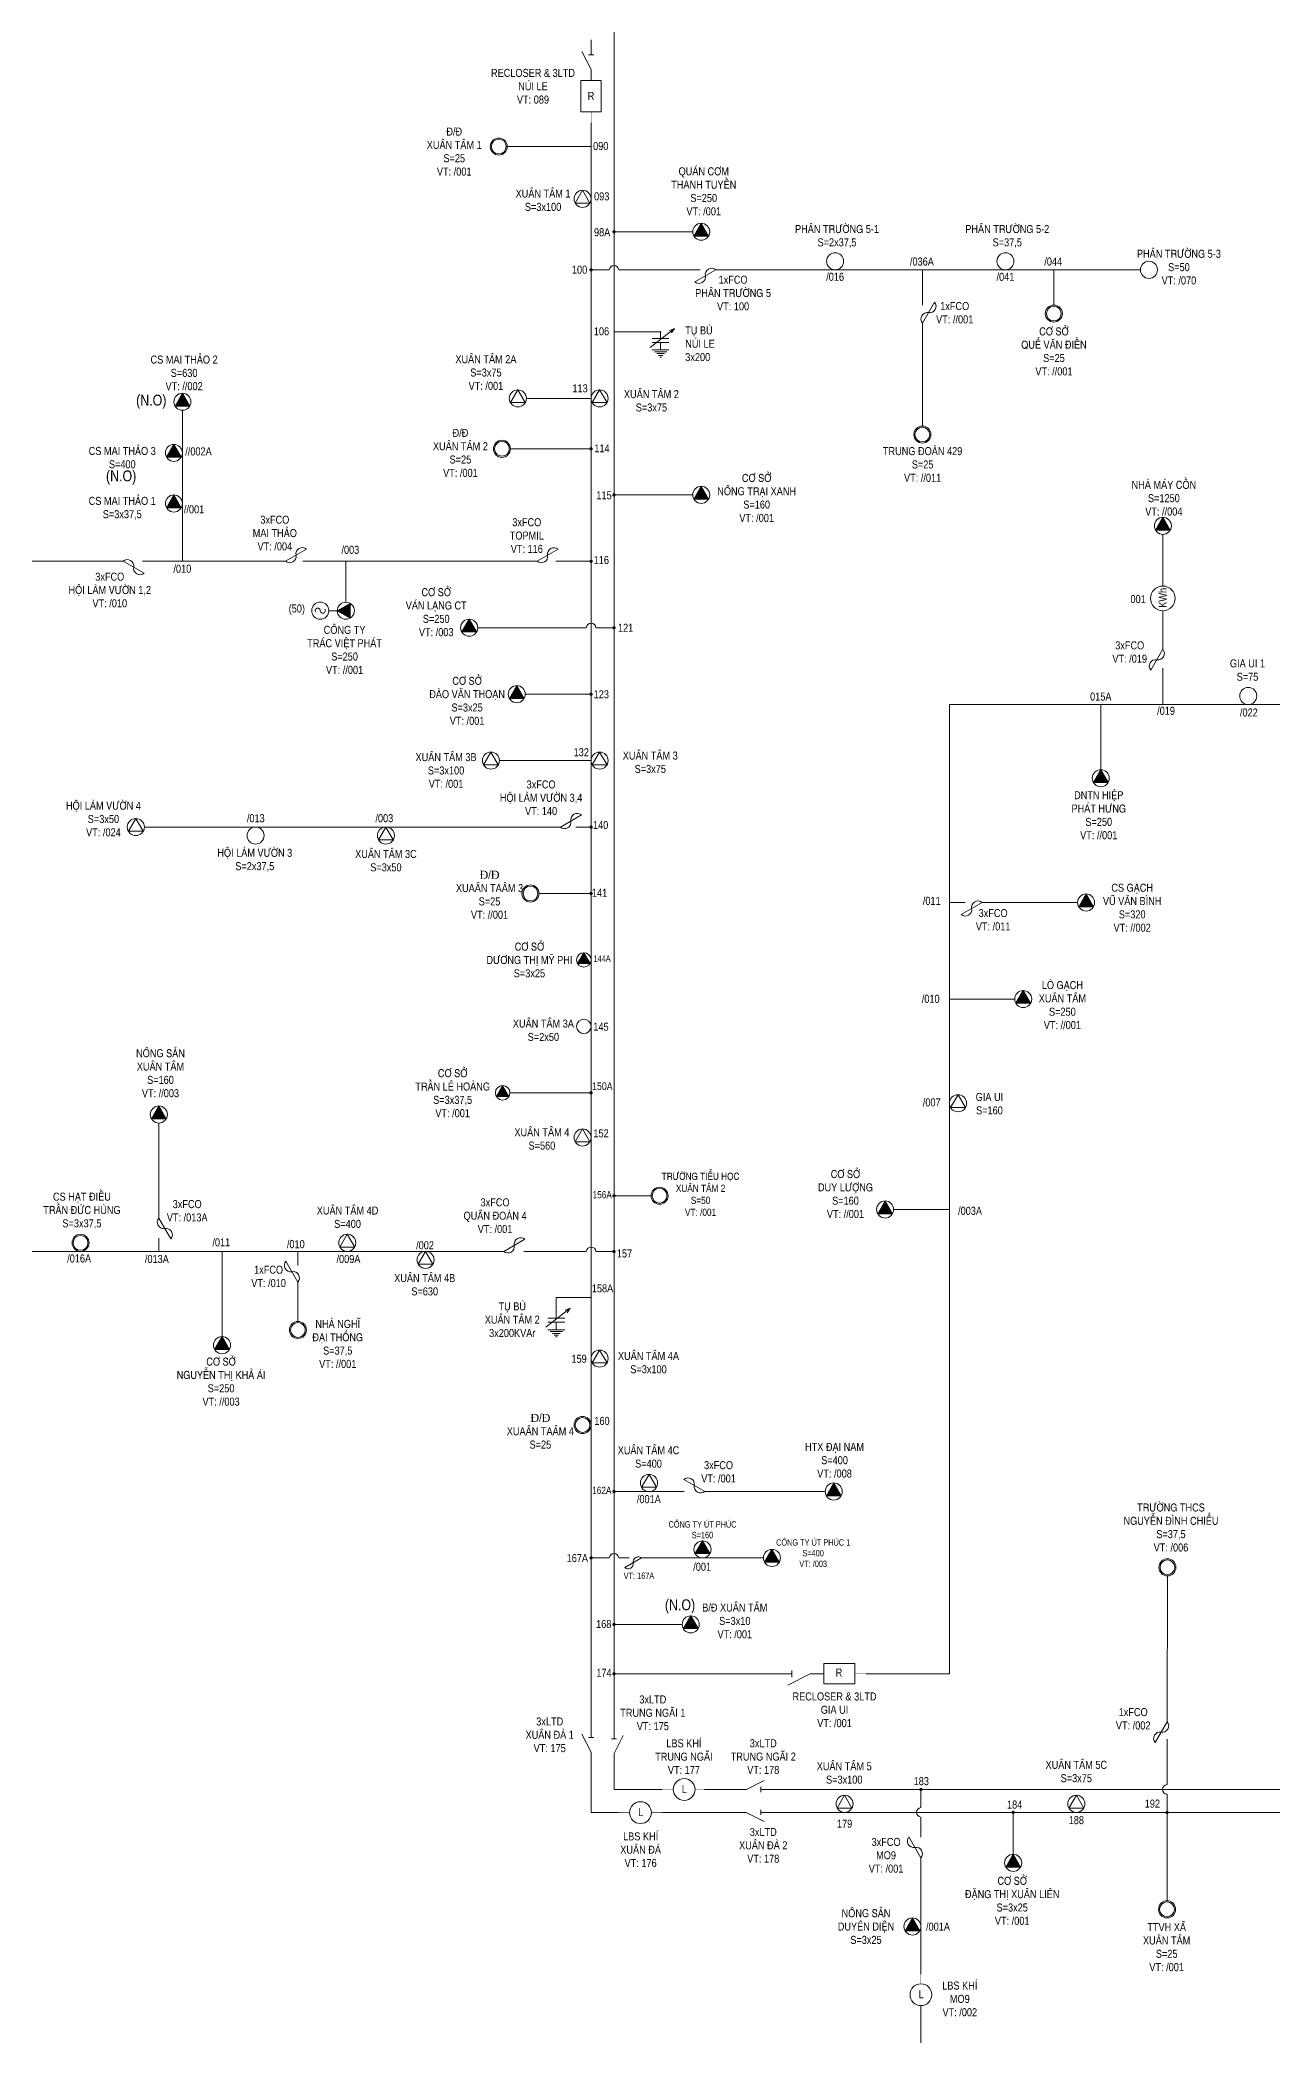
# Model space of a CAD drawing. Header units: inches. Extents: x 3694 to 9715, y -885 to 919.
# Drawn here: x 7230 to 7555, y -501 to 24 of the extents above; entities that cross this region are included whole.
import ezdxf
from ezdxf.enums import TextEntityAlignment as Align

# ---------------------------------------------------------------- set-up
doc = ezdxf.new("R2010")
doc.units = ezdxf.units.IN
doc.header["$LTSCALE"] = 0.2
doc.header["$MEASUREMENT"] = 0
doc.layers.get('0').update_dxf_attribs({"lineweight": 5})
for name, color, linetype, lineweight in [('TBA', 5, 'Continuous', 9), ('Text', 7, 'Continuous', 9), ('Thiet bi', 3, 'Continuous', 9), ('Tuyen 476', 4, 'Continuous', 13), ('Tuyen 478', 1, 'Continuous', 13)]:
    doc.layers.add(name, color=color, linetype=linetype, lineweight=lineweight)
doc.styles.add('V-H-C', font='VHELVCN_0.TTF')
doc.styles.add('V-H-C-B', font='VHELVCB_0.TTF')

# ---------------------------------------------------------------- blocks, each defined once
blk = doc.blocks.new('TBA 1P')
at = {"color": 0}
blk.add_circle((0, 0.8), 0.8, dxfattribs=at)
blk = doc.blocks.new('FCO')
at = {"color": 0}
blk.add_lwpolyline([(0, 0, 0.707499), (0.8, 0.8, -0.707499), (1.6, 1.6, -5.301682)], format="xyb", dxfattribs=at)
blk.add_lwpolyline([(0, 0), (1.6, 1.6)], dxfattribs=at)
blk = doc.blocks.new('TBA 3P')
at = {"color": 0}
blk.add_lwpolyline([(0, 1.6, 0, 1.39, 0), (0, 0.4, 0, 0, 0)], format="xyseb", dxfattribs=at)
blk.add_lwpolyline([(-0.69, 0.4), (0.69, 0.4), (0, 1.6)], close=True, dxfattribs=at)
blk.add_circle((0, 0.8), 0.8, dxfattribs=at)
blk = doc.blocks.new('ALTD')
at = {"color": 0}
for points in [[(3.38, 1.08), (1.27, 0), (0, 0)], [(2.99, 0.31), (2.99, -0.31)], [(2.99, 0), (4.73, 0)]]:
    blk.add_lwpolyline(points, dxfattribs=at)
blk = doc.blocks.new('GIAO NHAN DIEN NANG')
at = {"layer": 'Thiet bi'}
for p, q in [((579.29, -85.47), (582.99, -85.47)), ((589.48, -85.47), (593.18, -85.47))]:
    blk.add_line(p, q, dxfattribs=at)
blk.add_circle((586.24, -85.47), 3.25, dxfattribs=at)
at = {"layer": 'Text', "insert": (586.39, -85.46), "char_height": 2.107, "width": 22.4302, "attachment_point": 5, "style": 'V-H-C'}
blk.add_mtext('KWh', dxfattribs=at)

msp = doc.modelspace()

# ---------------------------------------------------------------- linework, layer by layer
at = {"layer": 'TBA', "color": 1}
msp.add_line((7308.44, -125.85), (7306.21, -125.85), dxfattribs=at)
for points in [[(7373.08, -15.12), (7371.13, -18.49), (7375.02, -18.49)], [(7356.02, -67.68), (7354.08, -71.05), (7357.97, -71.05)], [(7377.57, -67.68), (7375.63, -71.05), (7379.52, -71.05)], [(7348.93, -163.09), (7346.99, -166.46), (7350.88, -166.46)], [(7377.57, -163.09), (7375.63, -166.46), (7379.52, -166.46)], [(7255.36, -180.59), (7253.41, -183.96), (7257.31, -183.96)], [(7321.26, -182.83), (7319.31, -186.21), (7323.21, -186.21)], [(7373.08, -262.34), (7371.13, -265.71), (7375.02, -265.71)], [(7377.57, -320.59), (7375.63, -323.96), (7379.52, -323.96)], [(7442.12, -437.85), (7440.18, -441.22), (7444.07, -441.22)], [(7503.19, -437.85), (7501.24, -441.22), (7505.13, -441.22)]]:
    msp.add_lwpolyline(points, close=True, dxfattribs=at)
at = {"layer": 'TBA', "color": 4}
for points in [[(7472.01, -253.34), (7470.06, -256.71), (7473.96, -256.71)], [(7311.08, -290.1), (7309.13, -293.47), (7313.03, -293.47)], [(7331.71, -294.59), (7329.77, -297.97), (7333.66, -297.97)], [(7390.59, -353.34), (7388.64, -356.71), (7392.53, -356.71)]]:
    msp.add_lwpolyline(points, close=True, dxfattribs=at)
at = {"layer": 'TBA', "color": 1}
for centre, radius in [((7351, -3.6), 2.25), ((7351, -3.6), 1.95), ((7497.26, -47.59), 2.25), ((7497.26, -47.59), 1.95), ((7462.62, -79.46), 2.25), ((7462.62, -79.46), 1.95), ((7351.82, -83.21), 2.25), ((7351.82, -83.21), 1.95), ((7359.36, -200.33), 2.25), ((7359.36, -200.33), 1.95), ((7373.08, -340.33), 2.25), ((7373.08, -340.33), 1.95), ((7527.19, -377.81), 2.25), ((7527.19, -377.81), 1.95), ((7527.09, -467.89), 2.25), ((7527.09, -467.89), 1.95)]:
    msp.add_circle(centre, radius, dxfattribs=at)
at = {"layer": 'TBA', "color": 1, "ltscale": 2}
for centre in [(7373.08, -17.37), (7356.02, -69.93), (7377.57, -69.93), (7348.93, -165.33), (7377.57, -165.33), (7255.36, -182.83), (7321.26, -185.08), (7373.08, -264.59), (7377.57, -322.83), (7442.12, -440.09), (7503.19, -440.09)]:
    msp.add_circle(centre, 2.25, dxfattribs=at)
at = {"layer": 'TBA', "color": 4, "ltscale": 2}
for centre in [(7472.01, -255.59), (7311.08, -292.35), (7331.71, -296.84), (7390.59, -355.59)]:
    msp.add_circle(centre, 2.25, dxfattribs=at)
at = {"layer": 'TBA', "color": 4}
for centre, radius in [((7393.36, -279.93), 2.25), ((7393.36, -279.93), 1.95), ((7240.79, -292.35), 2.25), ((7240.79, -292.35), 1.95), ((7298.07, -315.29), 2.25), ((7298.07, -315.29), 1.95)]:
    msp.add_circle(centre, radius, dxfattribs=at)
at = {"layer": 'TBA', "color": 1}
for centre, start, end in [((7303.29, -125.85), 360, 218.6621), ((7304.63, -125.85), 180, 38.6621)]:
    msp.add_arc(centre, 0.669, start, end, dxfattribs=at)
at = {"layer": 'Thiet bi', "color": 4}
for p, q in [((7390.87, -56.52), (7397.32, -51.56)), ((7397.32, -51.56), (7396.01, -52.01)), ((7397.32, -51.56), (7396.55, -52.7)), ((7447.78, -405.83), (7453.51, -405.83))]:
    msp.add_line(p, q, dxfattribs=at)
at = {"layer": 'Thiet bi', "color": 1}
for p, q in [((7363.37, -314.55), (7369.83, -309.59)), ((7369.83, -309.59), (7368.52, -310.04)), ((7369.83, -309.59), (7369.06, -310.74))]:
    msp.add_line(p, q, dxfattribs=at)
for points in [[(7375.32, 16.71, 0.1, 0.1, 0), (7375.32, 13.77, 0.5, 0.5, 0)], [(7375.32, 5.56, 0.1, 0.1, 0), (7375.32, 2.62, 0.5, 0.5, 0)], [(7382.53, -442.42, 0.1, 0.1, 0), (7385.47, -442.42, 0.5, 0.5, 0)], [(7391.21, -442.42, 0.1, 0.1, 0), (7394.15, -442.42, 0.5, 0.5, 0)]]:
    msp.add_lwpolyline(points, format="xyseb", dxfattribs=at)
at = {"layer": 'Thiet bi', "color": 1, "lineweight": 20, "ltscale": 10}
msp.add_lwpolyline([(7378, 13.77), (7378, 5.56), (7372.65, 5.56), (7372.65, 13.77), (7378, 13.77)], dxfattribs=at)
at = {"layer": 'Thiet bi', "color": 4, "const_width": 0.146}
msp.add_lwpolyline([(7393.65, -52.29, 1), (7393.65, -52.44, 1), (7393.65, -52.29, 2.414214)], format="xyb", dxfattribs=at)
at = {"layer": 'Thiet bi', "color": 4}
for points in [[(7393.65, -54.17), (7393.65, -52.37), (7393.65, -52.37)], [(7391.45, -54.17), (7395.85, -54.17), (7395.85, -54.17)], [(7391.45, -55.17), (7395.85, -55.17), (7395.85, -55.17)], [(7391.45, -57.18), (7395.85, -57.18), (7395.85, -57.18)], [(7392.04, -57.66), (7395.27, -57.66), (7395.27, -57.66)], [(7393.65, -55.17), (7393.65, -57.18), (7393.7, -57.18), (7393.7, -57.16)], [(7392.61, -58.14), (7394.7, -58.14), (7394.7, -58.14)], [(7393.07, -58.62), (7394.24, -58.62), (7394.24, -58.62)], [(7393.41, -59.1), (7393.9, -59.1), (7393.9, -59.1)]]:
    msp.add_lwpolyline(points, dxfattribs=at)
at = {"layer": 'Thiet bi', "color": 1}
for points in [[(7363.96, -312.21), (7368.36, -312.21), (7368.36, -312.21)], [(7363.96, -313.2), (7368.36, -313.2), (7368.36, -313.2)], [(7363.96, -315.22), (7368.36, -315.22), (7368.36, -315.22)], [(7366.16, -312.21), (7366.16, -310.4), (7366.16, -310.4)], [(7366.16, -313.2), (7366.16, -315.22), (7366.21, -315.22), (7366.21, -315.2)], [(7364.55, -315.7), (7367.78, -315.7), (7367.78, -315.7)], [(7365.12, -316.18), (7367.2, -316.18), (7367.2, -316.18)], [(7365.58, -316.66), (7366.75, -316.66), (7366.75, -316.66)], [(7365.91, -317.13), (7366.41, -317.13), (7366.41, -317.13)]]:
    msp.add_lwpolyline(points, dxfattribs=at)
at = {"layer": 'Thiet bi', "color": 1, "const_width": 0.146}
msp.add_lwpolyline([(7366.16, -310.33, 1), (7366.16, -310.48, 1), (7366.16, -310.33, 2.414214)], format="xyb", dxfattribs=at)
at = {"layer": 'Thiet bi', "color": 4, "lineweight": 20, "ltscale": 10}
msp.add_lwpolyline([(7436.63, -403.16), (7444.84, -403.16), (7444.84, -408.51), (7436.63, -408.51), (7436.63, -403.16)], dxfattribs=at)
at = {"layer": 'Thiet bi', "color": 4}
for points in [[(7433.69, -405.83, 0.1, 0.1, 0), (7436.63, -405.83, 0.5, 0.5, 0)], [(7444.84, -405.83, 0.1, 0.1, 0), (7447.78, -405.83, 0.5, 0.5, 0)], [(7462.24, -496.18, 0.1, 0.1, 0), (7462.24, -493.24, 0.5, 0.5, 0)]]:
    msp.add_lwpolyline(points, format="xyseb", dxfattribs=at)
for points, elevation in [([(7394.04, -436.31, 0.1, 0.1, 0), (7396.98, -436.31, 0.5, 0.5, 0)], -1), ([(7402.73, -436.31, 0.1, 0.1, 0), (7405.22, -436.31, 0.5, 0.5, 0)], -1), ([(7462.24, -487.49, 0.1, 0.1, 0), (7462.24, -485, 0.5, 0.5, 0)], 1)]:
    msp.add_lwpolyline(points, format="xyseb", dxfattribs=dict(at, elevation=elevation))
at = {"layer": 'Thiet bi', "color": 4, "lineweight": 20, "ltscale": 10}
for centre in [(7399.86, -436.31), (7462.24, -490.37, 1)]:
    msp.add_circle(centre, 2.87, dxfattribs=at)
at = {"layer": 'Thiet bi', "color": 1, "lineweight": 20, "ltscale": 10}
msp.add_circle((7388.34, -442.42, 1), 2.87, dxfattribs=at)
at = {"layer": 'Tuyen 476'}
for p, q in [((7393.65, -52.37), (7381.36, -52.37)), ((7462.24, -454.34), (7462.24, -485))]:
    msp.add_line(p, q, dxfattribs=at)
for points in [[(7381.36, 37.58), (7381.36, -419.03)], [(7381.36, -26.05), (7402.1, -26.05)], [(7381.36, -95.33), (7402.1, -95.33)], [(7525.99, -115.67), (7525.99, -105.75)], [(7525.99, -136.02), (7525.99, -129.55)], [(7525.99, -150.56), (7525.99, -140.99)], [(7453.51, -405.83), (7469.76, -405.83), (7469.76, -150.56), (7828.11, -150.56)], [(7509.63, -150.56), (7509.63, -167.74)], [(7469.76, -202.7), (7473.92, -202.7)], [(7478.35, -202.7), (7503.52, -202.7)], [(7486.94, -228.13), (7469.76, -228.13)], [(7261.42, -285.98), (7261.42, -260.79)], [(7381.36, -279.93), (7391.12, -279.93)], [(7455.04, -283.56), (7469.76, -283.56)], [(7261.42, -294.59), (7261.42, -291.12)], [(7352.32, -294.59), (7109.23, -294.59)], [(7278.07, -317.06), (7278.07, -294.59)], [(7298.07, -294.59), (7298.07, -298.27)], [(7298.07, -302.7), (7298.07, -302.7), (7298.07, -313.04)], [(7381.36, -357.83), (7399.82, -357.83)], [(7405.26, -357.83), (7437, -357.83)], [(7399.33, -392.83), (7381.36, -392.83)], [(7381.36, -405.83), (7423.35, -405.83)], [(7381.36, -429.66), (7381.36, -436.31), (7388.99, -436.31)], [(7388.99, -436.31), (7394.04, -436.31)], [(7405.22, -436.31), (7413.5, -436.31)], [(7423.89, -436.31), (7897.8, -436.31)], [(7462.24, -493.24), (7462.24, -547.82)]]:
    msp.add_lwpolyline(points, dxfattribs=at)
at = {"layer": 'Tuyen 476', "const_width": 0.425}
for points in [[(7381.36, -25.84, 1), (7381.36, -26.28, 1), (7381.36, -25.84, 2.414214)], [(7381.36, -95.12, 1), (7381.36, -95.56, 1), (7381.36, -95.12, 2.414214)], [(7381.36, -130.12, 1), (7381.36, -130.56, 1), (7381.36, -130.12, 2.414214)], [(7381.36, -279.72, 1), (7381.36, -280.15, 1), (7381.36, -279.72, 2.414214)], [(7381.36, -294.41, 1), (7381.36, -294.85, 1), (7381.36, -294.41, 2.414214)], [(7381.36, -357.62, 1), (7381.36, -358.06, 1), (7381.36, -357.62, 2.414214)], [(7381.36, -392.62, 1), (7381.36, -393.06, 1), (7381.36, -392.62, 2.414214)], [(7381.36, -405.62, 1), (7381.36, -406.06, 1), (7381.36, -405.62, 2.414214)], [(7462.24, -436.1, 1), (7462.24, -436.53, 1), (7462.24, -436.1, 2.414214)]]:
    msp.add_lwpolyline(points, format="xyb", dxfattribs=at)
at = {"layer": 'Tuyen 476'}
for points in [[(7381.36, -130.33), (7376.6, -130.33, 0.918727), (7374.06, -130.33), (7345.44, -130.33)], [(7381.36, -294.62), (7376.6, -294.62, 0.918727), (7374.06, -294.62), (7357.63, -294.62)], [(7462.24, -436.31), (7462.24, -441.07, 0.918727), (7462.24, -443.6), (7462.24, -448.85)]]:
    msp.add_lwpolyline(points, format="xyb", dxfattribs=at)
at = {"layer": 'Tuyen 478'}
for p, q in [((7375.32, -112.83), (7366.01, -112.83)), ((7357.98, -147.83), (7375.32, -147.83)), ((7351.18, -165.33), (7375.32, -165.33)), ((7371.3, -182.83), (7375.32, -182.83)), ((7375.32, -200.33), (7361.6, -200.33)), ((7375.32, -252.83), (7353.93, -252.83)), ((7420.34, -442.34), (7853.72, -442.42)), ((7486.54, -453.38), (7486.54, -442.34)), ((7527.09, -465.64), (7527.09, -442.34))]:
    msp.add_line(p, q, dxfattribs=at)
for points in [[(7375.32, 2.62), (7375.32, -418.74)], [(7375.32, -3.6), (7353.24, -3.6)], [(7408.18, -36.07), (7520.08, -36.07)], [(7462.65, -36.07), (7462.65, -45.34)], [(7497.26, -36.07), (7497.26, -45.34)], [(7462.65, -50.09), (7462.65, -77.21)], [(7267.63, -73.07), (7267.63, -112.8)], [(7375.32, -69.93), (7358.27, -69.93)], [(7375.32, -83.21), (7354.07, -83.21)], [(7181.29, -112.8), (7252.04, -112.8)], [(7257.13, -112.8), (7294.81, -112.81)], [(7361.1, -112.83), (7299.37, -112.83)], [(7310.69, -112.83), (7310.69, -123.6)], [(7257.61, -182.83), (7367.25, -182.83)], [(7366.16, -310.4), (7366.16, -306.77), (7375.32, -306.77)], [(7420.73, -375.33), (7388.62, -375.33)], [(7527.13, -418.47), (7527.19, -380.06)], [(7375.32, -429.37), (7375.32, -442.34), (7382.53, -442.34)], [(7394.15, -442.42), (7413.35, -442.34)]]:
    msp.add_lwpolyline(points, dxfattribs=at)
at = {"layer": 'Tuyen 478', "const_width": 0.425}
for points in [[(7375.32, -35.85, 1), (7375.32, -36.29, 1), (7375.32, -35.85, 2.414214)], [(7375.32, -83, 1), (7375.32, -83.43, 1), (7375.32, -83, 2.414214)], [(7375.32, -112.62, 1), (7375.32, -113.06, 1), (7375.32, -112.62, 2.414214)], [(7375.32, -147.62, 1), (7375.32, -148.06, 1), (7375.32, -147.62, 2.414214)], [(7375.32, -182.62, 1), (7375.32, -183.06, 1), (7375.32, -182.62, 2.414214)], [(7375.32, -200.12, 1), (7375.32, -200.56, 1), (7375.32, -200.12, 2.414214)], [(7375.32, -252.62, 1), (7375.32, -253.06, 1), (7375.32, -252.62, 2.414214)], [(7375.32, -375.12, 1), (7375.32, -375.56, 1), (7375.32, -375.12, 2.414214)], [(7486.54, -442.14, 1), (7486.54, -442.57, 1), (7486.54, -442.14, 2.414214)], [(7527.09, -442.15, 1), (7527.09, -442.58, 1), (7527.09, -442.15, 2.414214)]]:
    msp.add_lwpolyline(points, format="xyb", dxfattribs=at)
at = {"layer": 'Tuyen 478'}
for points in [[(7404.08, -36.07), (7382.62, -36.07, 0.918727), (7380.09, -36.07), (7375.32, -36.07)], [(7385.33, -375.33), (7382.62, -375.33, 0.918727), (7380.09, -375.33), (7375.32, -375.33)], [(7527.09, -423.05), (7527.09, -435.04, 0.918727), (7527.09, -437.58), (7527.09, -442.34)]]:
    msp.add_lwpolyline(points, format="xyb", dxfattribs=at)

# ---------------------------------------------------------------- block references
at = {"layer": 'TBA', "color": 4, "xscale": 2.809729812779551, "zscale": 2.809729812779032}
for name, p, yscale in [('TBA 3P', (7404.34, -28.3), 2.809729812779551), ('TBA 3P', (7404.34, -97.58), 2.809729812779551), ('TBA 3P', (7525.99, -105.75), 2.809729812779551), ('TBA 3P', (7343.19, -132.58), 2.809729812779551), ('TBA 1P', (7548.49, -150.56), 2.809729812778642), ('TBA 3P', (7509.63, -172.23), 2.809729812779551), ('TBA 3P', (7505.77, -204.95), 2.809729812778642), ('TBA 3P', (7489.19, -230.38), 2.809729812779551), ('TBA 3P', (7261.42, -260.79), 2.809729812779551), ('TBA 3P', (7452.79, -285.81), 2.809729812779551), ('TBA 3P', (7278.07, -321.55), 2.809729812779551), ('TBA 3P', (7439.25, -360.08), 2.809729812779551), ('TBA 3P', (7401.57, -395.08), 2.809729812779551), ('TBA 3P', (7459.99, -474.65), 2.809729812779551)]:
    msp.add_blockref(name, p, dxfattribs=dict(at, yscale=yscale))
at = {"layer": 'TBA', "color": 1}
for name, p, xscale, yscale, zscale in [('TBA 1P', (7439.63, -36.07), 2.809729812779551, 2.809729812779551, 2.809729812779032), ('TBA 1P', (7484.5, -36.07), 2.809729812779551, 2.809729812779551, 2.809729812779032), ('TBA 1P', (7522.33, -38.32), 2.809729812779551, 2.809729812779551, 2.809729812779032), ('TBA 3P', (7267.63, -73.07), 2.809729812779551, 2.809729812779551, 2.809729812779032), ('TBA 3P', (7265.38, -86.53), 2.809729812779551, 2.809729812779551, 2.809729812779032), ('TBA 3P', (7265.38, -99.86), 2.809729812779551, 2.809729812779551, 2.809729812779032), ('TBA 1P', (7303.96, -128.09), 2.809729812779551, 2.809729812778642, 2.809729812779032), ('TBA 3P', (7355.73, -150.08), 2.809729812779551, 2.809729812779551, 2.809729812779032), ('TBA 1P', (7286.91, -187.33), 2.809729812779551, 2.809729812779551, 2.809729812779032), ('TBA 3P', (7373.41, -219.74), 2.388270340861709, 2.388270340862618, 2.388270340862177), ('TBA 1P', (7373.41, -237.24), 2.388270340861709, 2.388270340862618, 2.388270340862177), ('TBA 3P', (7352.02, -254.74), 2.388270340861709, 2.388270340862618, 2.388270340862177), ('TBA 3P', (7404.68, -375.33), 2.809729812779551, 2.809729812779551, 2.809729812779032), ('TBA 3P', (7422.98, -377.58), 2.809729812779551, 2.809729812779551, 2.809729812779032), ('TBA 3P', (7486.54, -457.88), 2.809729812779551, 2.809729812779551, 2.809729812779032)]:
    msp.add_blockref(name, p, dxfattribs=dict(at, xscale=xscale, yscale=yscale, zscale=zscale))
at = {"layer": 'TBA', "color": 1, "xscale": 2.809729812779551, "yscale": 2.809729812779551, "zscale": 2.809729812779032, "rotation": 90}
msp.add_blockref('TBA 3P', (7312.94, -125.85), dxfattribs=at)
at = {"layer": 'Thiet bi', "color": 1}
for name, p, xscale, yscale, zscale, rotation in [('ALTD', (7375.32, 13.86), 2.247783850223641, 2.247783850223641, 2.247783850223226, 90), ('FCO', (7408.18, -36.07), 2.809729812778496, 2.809729812779551, 2.809729812779032, 165.0000000000187), ('FCO', (7462.65, -50.09), -2.809729812778733, 2.809729812779551, 2.809729812779032, 285.0000000000136), ('FCO', (7294.81, -112.81), 2.809729812778284, 2.809729812779107, 2.809729812779032, 344.9566412911668), ('FCO', (7361.1, -112.83), 2.809729812778498, 2.809729812779551, 2.809729812779032, 345.0000000000043), ('FCO', (7252.04, -112.8), -2.809729812778497, 2.809729812779551, 2.809729812779032, 194.9999999999957), ('FCO', (7367.25, -182.83), 2.809729812778498, 2.809729812779551, 2.809729812779032, 345.0000000000043), ('FCO', (7388.62, -375.33), 2.247783850223291, 2.247783850223641, 2.247783850223226, 164.9999999999933), ('ALTD', (7375.32, -429.37), 2.247783850223641, 2.247783850223641, 2.247783850223226, 90), ('FCO', (7527.13, -418.47), -2.809729812778748, 2.809729812779537, 2.809729812779032, 104.8942324675174), ('ALTD', (7413.35, -442.34), -2.247783850223641, 2.247783850223641, 2.247783850223226, 180)]:
    msp.add_blockref(name, p, dxfattribs=dict(at, xscale=xscale, yscale=yscale, zscale=zscale, rotation=rotation))
at = {"layer": 'Thiet bi', "color": 4, "rotation": 90}
msp.add_blockref('GIAO NHAN DIEN NANG', (7440.52, -708.85), dxfattribs=at)
at = {"layer": 'Thiet bi', "color": 4}
for name, p, xscale, yscale, zscale, rotation in [('FCO', (7525.99, -136.02), -2.809729812778733, 2.809729812779551, 2.809729812779032, 105.0000000000136), ('FCO', (7478.35, -202.7), 2.809729812778733, 2.809729812779551, 2.809729812779032, 164.9999999999864), ('FCO', (7261.42, -285.82), 2.809729812778795, 2.809729812779551, 2.809729812779032, 255.0000861947379), ('FCO', (7352.32, -294.59), 2.809729812778498, 2.809729812779551, 2.809729812779032, 345.0000000000043), ('FCO', (7298.07, -302.7), 2.809729812778733, 2.809729812779551, 2.809729812779032, 74.99999999998644), ('FCO', (7405.26, -357.83), -2.809729812778497, 2.809729812779551, 2.809729812779032, 14.99999999999563), ('ALTD', (7436.63, -405.83), 2.809729812779551, 2.809729812779551, 2.809729812779032, 180), ('ALTD', (7381.36, -429.66), -2.247783850223641, 2.247783850223641, 2.247783850223226, 270), ('FCO', (7462.24, -454.34), 2.809729812778733, 2.809729812779551, 2.809729812779032, 74.99999999998644)]:
    msp.add_blockref(name, p, dxfattribs=dict(at, xscale=xscale, yscale=yscale, zscale=zscale, rotation=rotation))
at = {"layer": 'Thiet bi', "color": 4, "xscale": 2.198747652200836, "yscale": 2.198747652200836, "zscale": 2.198747652201489}
msp.add_blockref('ALTD', (7413.5, -436.31), dxfattribs=at)

# ---------------------------------------------------------------- texts
at = {"layer": 'Text', "color": 1, "style": 'V-H-C-B'}
for p in [(7259.43, -71.82), (7251.49, -91.76), (7398.76, -389.1)]:
    msp.add_text('(N.O)', height=2.851, dxfattribs=at).set_placement(p, align=Align.CENTER)
at = {"layer": 'Text', "style": 'V-H-C'}
for s, insert, char_height, width, attachment_point in [('RECLOSER & 3LTD \\PNUÙI LE\\PVT: 089', (7360.01, 12.27), 2.1073, 23.95, 5), ('Ñ/Ñ\\PXUAÂN TAÂM 1\\PS=25\\PVT: /001', (7339.26, -4.94), 2.1073, 28.1807, 5), ('090', (7377.87, -3.47), 2.107, 7.0464, 5), ('QUAÙN CÔM\\PTHANH TUYEÀN\\PS=250\\PVT: /001', (7405, -15.41), 2.1073, 28.1807, 5), ('XUAÂN TAÂM 1\\PS=3x100', (7362.67, -17.74), 2.1073, 28.1807, 5), ('093', (7378.12, -16.73), 2.107, 7.0464, 5), ('98A', (7378.23, -26.18), 2.107, 28.1807, 5), ('PHAÂN TRÖÔØNG 5-1\\PS=2x37,5', (7440.12, -27.27), 2.1073, 28.1807, 5), ('PHAÂN TRÖÔØNG 5-2\\PS=37,5', (7484.99, -27.27), 2.1073, 28.1807, 5), ('PHAÂN TRÖÔØNG 5-3\\PS=50\\PVT: /070', (7530.22, -35.37), 2.1073, 28.1807, 5), ('100', (7372.29, -36.05), 2.107, 28.1807, 5), ('/016', (7439.63, -37.92), 2.107, 7.0464, 5), ('/036A', (7462.49, -33.9), 2.107, 7.0464, 5), ('/041', (7484.5, -37.92), 2.107, 7.0464, 5), ('/044', (7497.1, -33.9), 2.107, 7.0464, 5), ('1xFCO\\PPHAÂN TRÖÔØNG 5\\PVT: 100', (7412.74, -42.19), 2.1073, 23.8547, 5), ('1xFCO\\PVT: //001', (7471.14, -47.38), 2.107, 23.8547, 5), ('106', (7378.06, -52.28), 2.107, 28.1807, 5), ('TUÏ BUØ\\PNUÙI LE\\P3x200', (7400.13, -55.55), 2.107, 19.5614, 4), ('CÔ SÔÛ\\PQUEÁ VAÊN ÑIEÀN\\PS=25\\PVT: //001', (7497.29, -57.56), 2.1073, 28.1807, 5), ('CS MAI THAÛO 2\\PS=630\\PVT: //002', (7268.08, -63.23), 2.1073, 28.1807, 5), ('XUAÂN TAÂM 2A\\PS=3x75\\PVT: /001', (7347.61, -63.13), 2.1073, 28.1807, 5), ('113', (7372.41, -67.3), 2.107, 28.1807, 5), ('XUAÂN TAÂM 2\\PS=3x75', (7391.22, -70.58), 2.1073, 28.1807, 5), ('Ñ/Ñ\\PXUAÂN TAÂM 2\\PS=25\\PVT: /001', (7340.89, -84.29), 2.1073, 28.1807, 5), ('CS MAI THAÛO 3\\PS=400', (7251.78, -85.54), 2.1073, 28.1807, 5), ('//002A', (7271.87, -83.91), 2.107, 7.0464, 5), ('114', (7378.2, -83.09), 2.107, 28.1807, 5), ('TRUNG ÑOAØN 429\\PS=25\\PVT: //011', (7462.68, -87.34), 2.1073, 28.1807, 5), ('CÔ SÔÛ\\PNOÂNG TRAÏI XANH\\PS=160\\PVT: /001', (7418.95, -96.16), 2.1073, 28.1807, 5), ('115', (7378.73, -95.46), 2.107, 28.1807, 5), ('NHAØ MAÙY COÀN\\PS=1250\\PVT: //004', (7526.25, -96.23), 2.1073, 28.1807, 5), ('CS MAI THAÛO 1\\PS=3x37,5', (7251.78, -98.87), 2.1073, 28.1807, 5), ('//001', (7270.69, -99.16), 2.107, 7.0464, 5), ('3xFCO\\PMAI THAÛO\\PVT: /004', (7291.98, -105.41), 2.107, 16.4844, 5), ('3xFCO\\PTOPMIL\\PVT: 116', (7358.38, -106.07), 2.107, 16.4844, 5), ('/003', (7311.88, -109.82), 2.107, 28.1807, 5), ('/010', (7267.61, -114.81), 2.107, 7.0464, 5), ('116', (7378.02, -112.53), 2.107, 28.1807, 5), ('3xFCO\\PHOÄI LAØM VÖÔØN 1,2\\PVT: /010', (7248.49, -120.41), 2.1073, 31.9464, 5), ('CÔ SÔÛ\\PVAÙN LAÏNG CT\\PS=250\\PVT: /003', (7334.51, -126.25), 2.1073, 28.1807, 5), ('(50)', (7297.78, -125.58), 2.107, 28.1807, 5), ('001', (7519.47, -122.81), 2.107, 7.0464, 5), ('COÂNG TY\\PTRAÙC VIEÄT PHAÙT\\PS=250\\PVT: //001', (7310.36, -136.18), 2.1073, 28.1807, 5), ('121', (7384.42, -130.33), 2.107, 28.1807, 5), ('3xFCO\\PVT: /019 ', (7517.25, -136.75), 2.107, 22.6088, 5), ('GIA UI 1\\PS=75', (7548.29, -141.5), 2.107, 28.1807, 5), ('CÔ SÔÛ\\PÑAØO VAÊN THOAÏN\\PS=3x25\\PVT: /001', (7342.65, -149.6), 2.1073, 28.1807, 5), ('123', (7378.01, -147.88), 2.107, 28.1807, 5), ('015A', (7509.63, -148.48), 2.107, 7.0464, 5), ('/019', (7526.83, -152.23), 2.107, 7.0464, 5), ('/022', (7548.65, -152.67), 2.107, 7.0464, 5), ('XUAÂN TAÂM 3B\\PS=3x100\\PVT: /001', (7337.1, -167.94), 2.1073, 21.3821, 5), ('132', (7372.74, -163.14), 2.107, 28.1807, 5), ('XUAÂN TAÂM 3\\PS=3x75', (7390.92, -165.78), 2.1073, 28.1807, 5), ('3xFCO\\PHOÄI LAØM VÖÔØN 3,4\\PVT: 140', (7362.15, -175.13), 2.1073, 28.1807, 5), ('DNTN HIEÄP\\PPHAÙT HÖNG\\PS=250\\PVT: //001', (7509.09, -179.72), 2.107, 28.1807, 5), ('HOÄI LAØM VÖÔØN 4\\PS=3x50\\PVT: /024', (7246.82, -180.73), 2.1073, 28.1807, 5), ('/013', (7286.97, -180.52), 2.107, 7.0464, 5), ('/003', (7320.84, -180.52), 2.107, 7.0464, 5), ('140', (7377.84, -182.31), 2.107, 28.1807, 5), ('HOÄI LAØM VÖÔØN 3\\PS=2x37,5', (7286.7, -191.57), 2.1073, 28.1807, 5), ('XUAÂN TAÂM 3C\\PS=3x50', (7321.26, -191.69), 2.1073, 28.1807, 5), ('{\\fTimes New Roman|b0|i0|c238|p18;Đ}/{\\fTimes New Roman|b0|i0|c238|p18;Đ} \\PXUAÂN TAÂM 3\\PS=25\\PVT: //001', (7348.56, -200.68), 2.1073, 28.1807, 5), ('141', (7377.55, -200.14), 2.107, 28.1807, 5), ('CS GAÏCH\\PVUÕ VAÊN BÌNH\\PS=320\\PVT: //002', (7517.9, -204.09), 2.1073, 28.1807, 5), ('/011', (7465.08, -202.29), 2.107, 7.0464, 5), ('3xFCO\\PVT: /011', (7481.26, -207.26), 2.107, 28.1807, 5), ('CÔ SÔÛ\\PDÖÔNG THÒ MYÕ PHI\\PS=3x25', (7359.08, -217.85), 2.1073, 28.1807, 5), ('144A', (7378.22, -217.5), 1.686, 22.5445, 5), ('LOØ GAÏCH\\PXUAÂN TAÂM\\PS=250\\PVT: //001', (7499.51, -229.73), 2.107, 28.1807, 5), ('/010', (7464.81, -228.08), 2.107, 7.0464, 5), ('XUAÂN TAÂM 3A\\PS=2x50', (7362.75, -236.37), 2.1073, 28.1807, 5), ('145', (7377.92, -235.43), 2.107, 28.1807, 5), ('NOÂNG SAÛN\\PXUAÂN TAÂM\\PS=160\\PVT: //003', (7261.85, -247.68), 2.107, 28.1807, 5), ('CÔ SÔÛ\\PTRAÀN LEÂ HOAØNG\\PS=3x37,5\\PVT: /001', (7338.84, -252.94), 2.1073, 28.1807, 5), ('150A', (7378.29, -251.1), 2.023, 27.0534, 5), ('/007', (7465.08, -255.37), 2.107, 7.0464, 5), ('GIA UI\\PS=160', (7480.29, -255.7), 2.107, 47.5545, 5), ('XUAÂN TAÂM 4\\PS=560', (7362.36, -264.99), 2.1073, 28.1807, 5), ('152', (7377.94, -263.51), 2.107, 28.1807, 5), ('TRÖÔØNG TIEÅU HOÏC\\PXUAÂN TAÂM 2\\PS=50\\PVT: /001', (7404.17, -279.58), 1.8966, 25.3626, 5), ('CÔ SÔÛ\\PDUY LÖÔÏNG\\PS=160\\PVT: //001', (7442.35, -279.5), 2.107, 28.1807, 5), ('CS HAÏT ÑIEÀU\\PTRAÀN ÑÖÙC HUØNG\\PS=3x37,5', (7241.15, -283.89), 2.1073, 28.1807, 5), ('3xFCO\\PVT: /013A', (7268.89, -283.91), 2.107, 24.0834, 5), ('XUAÂN TAÂM 4D\\PS=400', (7311.15, -285.61), 2.1073, 28.1807, 5), ('3xFCO\\PQUAÂN ÑOAØN 4\\PVT: /001', (7350.02, -285.21), 2.1073, 28.1807, 5), ('156A', (7378.26, -279.68), 1.897, 25.3626, 5), ('/003A', (7475.18, -283.92), 2.107, 7.0464, 5), ('/011', (7277.88, -292.23), 2.107, 7.0464, 5), ('/010', (7297.51, -292.71), 2.107, 7.0464, 5), ('/002', (7331.56, -293.01), 2.107, 7.0464, 5), ('157', (7384.12, -295.15), 2.107, 28.1807, 5), ('/016A', (7240.42, -296.47), 2.107, 7.0464, 5), ('/013A', (7260.9, -296.61), 2.107, 7.0464, 5), ('1xFCO\\PVT: /010', (7290.34, -301.19), 2.107, 47.4093, 5), ('/009A', (7311.39, -296.61), 2.107, 7.0464, 5), ('XUAÂN TAÂM 4B\\PS=630', (7331.48, -303.39), 2.1073, 28.1807, 5), ('158A', (7378.33, -304.35), 2.107, 28.1807, 5), ('TUÏ BUØ\\PXUAÂN TAÂM 2\\P3x200KVAr', (7354.55, -312.59), 2.1073, 28.1807, 5), ('NHAØ NGHÓ\\PÑAÏI THOÁNG\\PS=37,5\\PVT: //001', (7308.56, -318.98), 2.1073, 43.7684, 5), ('XUAÂN TAÂM 4A\\PS=3x100', (7390.45, -323.9), 2.1073, 28.1807, 5), ('CÔ SÔÛ\\PNGUYEÃN THÒ KHAÛ AÙI\\PS=250\\PVT: //003', (7277.82, -328.91), 2.1073, 28.1807, 5), ('159', (7372.16, -322.89), 2.107, 28.1807, 5), ('{\\fTimes New Roman|b0|i0|c238|p18;Đ}/{\\fTimes New Roman|b0|i0|c238|p18;Đ} \\PXUAÂN TAÂM 4\\PS=25', (7361.96, -341.98), 2.1073, 28.1807, 5), ('160', (7378.2, -339.26), 2.107, 28.1807, 5), ('XUAÂN TAÂM 4C\\PS=400', (7390.45, -348.75), 2.1073, 28.1807, 5), ('HTX ÑAÏI NAM\\PS=400\\PVT: /008', (7439.47, -349.61), 2.1073, 28.1807, 5), ('3xFCO\\PVT: /001', (7408.91, -352.67), 2.107, 47.4093, 5), ('162A', (7378.16, -357.55), 1.897, 25.3626, 5), ('/001A', (7390.54, -359.86), 2.107, 28.1807, 5), ('TRÖÔØNG THCS\\PNGUYEÃN ÑÌNH CHIEÅU\\PS=37,5\\PVT: /006', (7528.13, -367.33), 2.1073, 28.1807, 5), ('COÂNG TY UÙT PHUÙC\\PS=160', (7404.68, -367.92), 1.6858, 22.5445, 5), ('COÂNG TY UÙT PHUÙC 1\\PS=400\\PVT: /003', (7433.84, -374.08), 1.6858, 22.5445, 5), ('167A', (7371.7, -375.39), 2.107, 28.1807, 5), ('/001', (7404.59, -377.67), 2.107, 7.0464, 5), ('VT: 167A', (7387.94, -380.04), 1.686, 22.5445, 5), ('B/Ñ XUAÂN TAÂM\\PS=3x10\\PVT: /001', (7413.19, -391.94), 2.1073, 28.1807, 5), ('168', (7378.66, -392.75), 2.107, 28.1807, 5), ('174', (7378.71, -405.59), 2.107, 28.1807, 5), ('3xLTD\\PTRUNG NGAÕI 1\\PVT: 175', (7391.59, -416.13), 2.1073, 32.3939, 5), ('RECLOSER & 3LTD\\PGIA UI\\PVT: /001', (7439.47, -415.34), 2.1073, 28.6873, 5), ('1xFCO\\PVT: /002', (7518.17, -417.71), 2.107, 28.1807, 5), ('3xLTD\\PXUAÂN ÑAØ 1\\PVT: 175', (7364.42, -421.93), 2.1073, 32.3939, 5), ('LBS KHÍ\\PTRUNG NGAÕI\\PVT: 177', (7399.78, -427.67), 2.1073, 32.3939, 5), ('3xLTD\\PTRUNG NGAÕI 2\\PVT: 178', (7420.69, -427.67), 2.1073, 32.3939, 5), ('XUAÂN TAÂM 5\\PS=3x100', (7442.03, -431.98), 2.1073, 28.1807, 5), ('XUAÂN TAÂM 5C\\PS=3x75', (7503.18, -431.6), 2.1073, 28.1807, 5), ('183', (7462.33, -434.13), 2.107, 28.1807, 5), ('184', (7486.94, -440.3), 2.107, 28.1807, 5), ('192', (7523.23, -440.05), 2.107, 28.1807, 5), ('3xLTD\\PXUAÂN ÑAØ 2\\PVT: 178', (7420.69, -451.04), 2.1073, 32.3939, 5), ('179', (7442.12, -445.34), 2.107, 28.1807, 5), ('188', (7503.19, -444.4), 2.107, 28.1807, 5), ('LBS KHÍ\\PXUAÂN ÑAØ\\PVT: 176', (7388.38, -452.2), 2.107, 32.3939, 5), ('3xFCO \\PMO9\\PVT: /001', (7453.05, -453.66), 2.107, 28.1807, 5), ('CÔ SÔÛ\\PÑAËNG THÒ XUAÂN LIEÂN\\PS=3x25\\PVT: /001', (7486.29, -465.66), 2.1073, 28.1807, 5), ('NOÂNG SAÛN\\PDUYEÂN DIEÄN\\PS=3x25', (7447.76, -472.43), 2.1073, 28.1807, 5), ('/001A', (7466.73, -472.47), 2.107, 28.1807, 5), ('TTVH XAÕ\\PXUAÂN TAÂM\\PS=25\\PVT: /001', (7526.99, -477.86), 2.107, 28.1807, 5), ('LBS KHÍ\\PMO9\\PVT: /002', (7472.48, -491.49), 2.107, 28.1807, 5)]:
    msp.add_mtext(s, dxfattribs=dict(at, insert=insert, char_height=char_height, width=width, attachment_point=attachment_point))
at = {"layer": 'Thiet bi', "color": 1, "char_height": 2.11, "width": 28.1807, "attachment_point": 5, "style": 'V-H-C'}
for s, insert in [('R', (7375.31, 9.74)), ('L', (7388.4, -442.27))]:
    msp.add_mtext(s, dxfattribs=dict(at, insert=insert))
at = {"layer": 'Thiet bi', "color": 4, "char_height": 2.11, "width": 28.1807, "attachment_point": 5, "style": 'V-H-C'}
for s, insert in [('R', (7440.65, -405.53)), ('L', (7399.91, -436.21, -1)), ('L', (7462.3, -490.26))]:
    msp.add_mtext(s, dxfattribs=dict(at, insert=insert))

doc.saveas('drawing.dxf')
